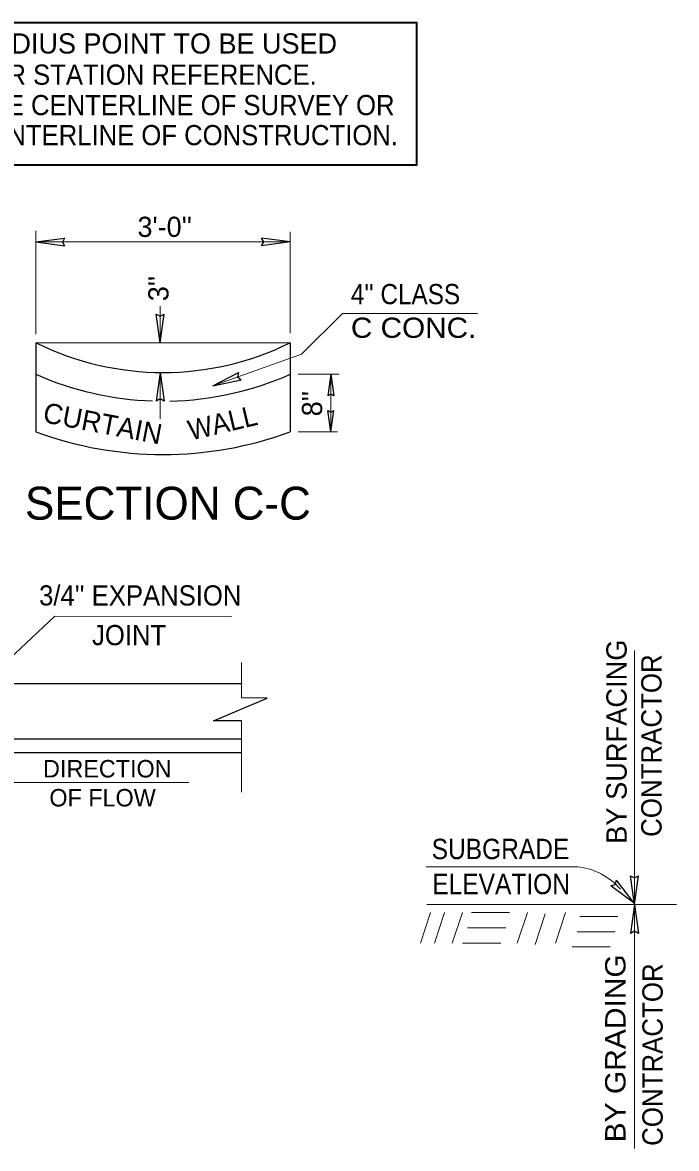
# Model space of a CAD drawing. Extents: x 392 to 763, y 50 to 324.
# Drawn here: x 590.8 to 630.8, y 176.1 to 245 of the extents above; entities that cross this region are included whole.
import ezdxf

# ---------------------------------------------------------------- set-up
doc = ezdxf.new("R2010")
doc.units = 0
doc.header["$LTSCALE"] = 0.5
doc.layers.add('1', color=7, linetype='Continuous', lineweight=13)

msp = doc.modelspace()

# ---------------------------------------------------------------- linework, layer by layer
at = {"layer": '1'}
for p, q in [((591.5764, 225.929), (591.5764, 232.2539)), ((607.1389, 225.9948), (607.1389, 232.1939)), ((591.5764, 231.5787), (607.1389, 231.5787)), ((599.1783, 225.4141), (599.1783, 227.6523)), ((591.5764, 225.4141), (607.1389, 225.4141)), ((599.1783, 220.7466), (599.1783, 223.5887)), ((607.6196, 223.4789), (610.1345, 223.4789)), ((609.6195, 219.956), (609.6195, 223.4789)), ((607.6196, 219.956), (610.0362, 219.956)), ((586.0746, 202.4089), (592.7418, 208.6699)), ((592.7418, 208.6699), (603.5692, 208.6394)), ((604.1662, 203.6677), (604.1662, 205.825)), ((604.1662, 197.8922), (604.1662, 202.2591)), ((588.7315, 198.4958), (600.9312, 198.4958)), ((615.4609, 193.3319), (624.7357, 193.3319)), ((615.5002, 191.0127), (630.7774, 191.0127)), ((615.7341, 190.5241), (615.1107, 188.6522)), ((616.5911, 190.5241), (615.9678, 188.6522)), ((617.6819, 190.5241), (617.0586, 188.6522)), ((618.2283, 190.5241), (620.5657, 190.5241)), ((621.6576, 190.5241), (621.0332, 188.6522)), ((622.7484, 190.4462), (622.1251, 188.5744)), ((623.9951, 190.5241), (623.3718, 188.6522)), ((624.8531, 190.2904), (627.1914, 190.2904)), ((617.9946, 189.5882), (620.3321, 189.5882)), ((624.6972, 189.3544), (627.0348, 189.3544)), ((617.6819, 188.6522), (620.0204, 188.6522)), ((624.3856, 188.4186), (626.7231, 188.4186))]:
    msp.add_line(p, q, dxfattribs=at)
at = {"layer": '1', "lineweight": 25}
for p, q in [((591.5773, 231.5778), (593.3312, 231.8191)), ((607.1389, 231.5797), (605.385, 231.821)), ((591.5773, 231.5778), (593.3312, 231.3365)), ((607.1389, 231.5797), (605.385, 231.3384)), ((599.1783, 225.415), (598.938, 227.1688)), ((599.1783, 225.415), (599.4197, 227.1688)), ((591.5764, 225.4141), (591.5764, 219.956)), ((607.1389, 225.4141), (607.1389, 219.956)), ((599.1774, 223.5887), (598.9361, 221.8347)), ((599.1774, 223.5887), (599.4177, 221.8347)), ((602.3952, 222.778), (603.9668, 223.5924)), ((609.6185, 223.4789), (609.4382, 222.1629)), ((609.6185, 223.4789), (609.7997, 222.1629)), ((602.3952, 222.778), (604.128, 223.1385)), ((609.6204, 219.956), (609.4392, 221.2712)), ((609.6204, 219.956), (609.8007, 221.2712)), ((586.0868, 204.5404), (604.1662, 204.5404)), ((586.0868, 201.1623), (604.1662, 201.1623)), ((562.8577, 200.3174), (604.1662, 200.3174)), ((628.1961, 191.1034), (627.1007, 192.5151)), ((628.2062, 191.0127), (627.9633, 192.7827)), ((628.2062, 191.0127), (628.4501, 192.7827)), ((628.1961, 191.1034), (626.7606, 192.1677)), ((628.2052, 191.0118), (627.9614, 189.2417)), ((628.2052, 191.0118), (628.4483, 189.2417))]:
    msp.add_line(p, q, dxfattribs=at)
at = {"layer": '1', "lineweight": 35}
msp.add_lwpolyline([(581.0905, 245.0141), (614.8681, 245.0141), (614.8681, 236.2887), (581.0905, 236.2887)], close=True, dxfattribs=at)
at = {"layer": '1', "lineweight": 25}
for points in [[(593.3312, 231.8191), (593.1957, 231.5758), (593.3312, 231.3365)], [(605.385, 231.3384), (605.5204, 231.5826), (605.385, 231.821)], [(598.938, 227.1688), (599.1812, 227.0334), (599.4197, 227.1688)], [(603.9668, 223.5924), (603.9201, 223.3177), (604.128, 223.1385)], [(599.4177, 221.8347), (599.1745, 221.9702), (598.9361, 221.8347)], [(609.7997, 222.1629), (609.6166, 222.2649), (609.4382, 222.1629)], [(609.4392, 221.2712), (609.6223, 221.1701), (609.8007, 221.2712)], [(604.1662, 202.2591), (602.4352, 202.2591), (605.7207, 203.6506), (604.1662, 203.6677)], [(626.7606, 192.1677), (627.0301, 192.2474), (627.1007, 192.5151)], [(627.9633, 192.7827), (628.2089, 192.6462), (628.4501, 192.7827)], [(628.4483, 189.2417), (628.2026, 189.3792), (627.9614, 189.2417)]]:
    msp.add_lwpolyline(points, dxfattribs=at)
at = {"layer": '1'}
for points in [[(602.3942, 222.779), (607.8389, 224.7149), (610.3395, 227.2022), (618.5947, 227.2022)], [(628.2062, 176.0839), (628.2062, 191.0127), (628.2062, 206.5741)]]:
    msp.add_lwpolyline(points, dxfattribs=at)
at = {"layer": '1', "lineweight": 25}
for radius, start, end in [(17.4876, 243.57966, 296.42034), (19.2403, 246.14527, 268.10081), (19.2403, 271.22732, 293.85473), (22.5075, 249.77464, 290.22536)]:
    msp.add_arc((599.3579, 241.0754), radius, start, end, dxfattribs=at)
at = {"layer": '1'}
msp.add_arc((624.2414, 189.206), 4.1554, 41.6392, 83.16478, dxfattribs=at)

# ---------------------------------------------------------------- texts
for s, height, p in [('NOTE:  RADIUS POINT TO BE USED ', 1.236, (581.8127, 243.1143)), ("3'-0''", 1.236, (597.7907, 231.8887)), ('SECTION C-C', 2.013, (590.9069, 214.581)), ('DIRECTION ', 1.069, (592.0142, 198.7982)), ('OF FLOW', 1.069, (592.3995, 197.0223))]:
    msp.add_text(s, height=height, dxfattribs=at).set_placement(p)
for s, height, width, p in [('FOR STATION REFERENCE.  ', 1.236, 0.95, (587.6533, 241.2041)), ('USE CENTERLINE OF SURVEY OR', 1.236, 0.95, (587.6118, 239.342)), ('CENTERLINE OF CONSTRUCTION.', 1.236, 0.95, (587.6486, 237.5029)), ("4'' CLASS", 1.236, 0.9, (610.8516, 227.7706)), ('C CONC.', 1.236, 1.1, (610.8516, 225.7106)), ("3/4'' EXPANSION ", 1.236, 0.95, (591.771, 209.3242)), ('JOINT', 1.236, 0.95, (595.0126, 206.896)), ('SUBGRADE ', 1.247, 0.9, (615.7964, 193.7976)), ('ELEVATION', 1.247, 0.9, (615.8349, 191.6526))]:
    msp.add_text(s, height=height, dxfattribs=dict(at, width=width)).set_placement(p)
for s, height, rotation, p in [("3''", 1.236, 90, (599.6895, 227.9527)), ("8''", 1.236, 90, (609.0911, 220.9068)), ('CURTAIN ', 1.236, 349.209, (591.9417, 220.554)), ('BY SURFACING ', 1.247, 90, (627.7323, 194.7334))]:
    msp.add_text(s, height=height, rotation=rotation, dxfattribs=at).set_placement(p)
for s, height, rotation, width, p in [('WALL', 1.236, 13.217, 0.95, (601.0552, 219.421)), ('CONTRACTOR', 1.247, 90, 0.95, (629.8662, 195.1606)), ('BY GRADING  ', 1.247, 90, 1.1, (627.6599, 176.4561)), ('CONTRACTOR', 1.247, 90, 0.95, (629.9359, 176.2424))]:
    msp.add_text(s, height=height, rotation=rotation, dxfattribs=dict(at, width=width)).set_placement(p)

doc.saveas('drawing.dxf')
